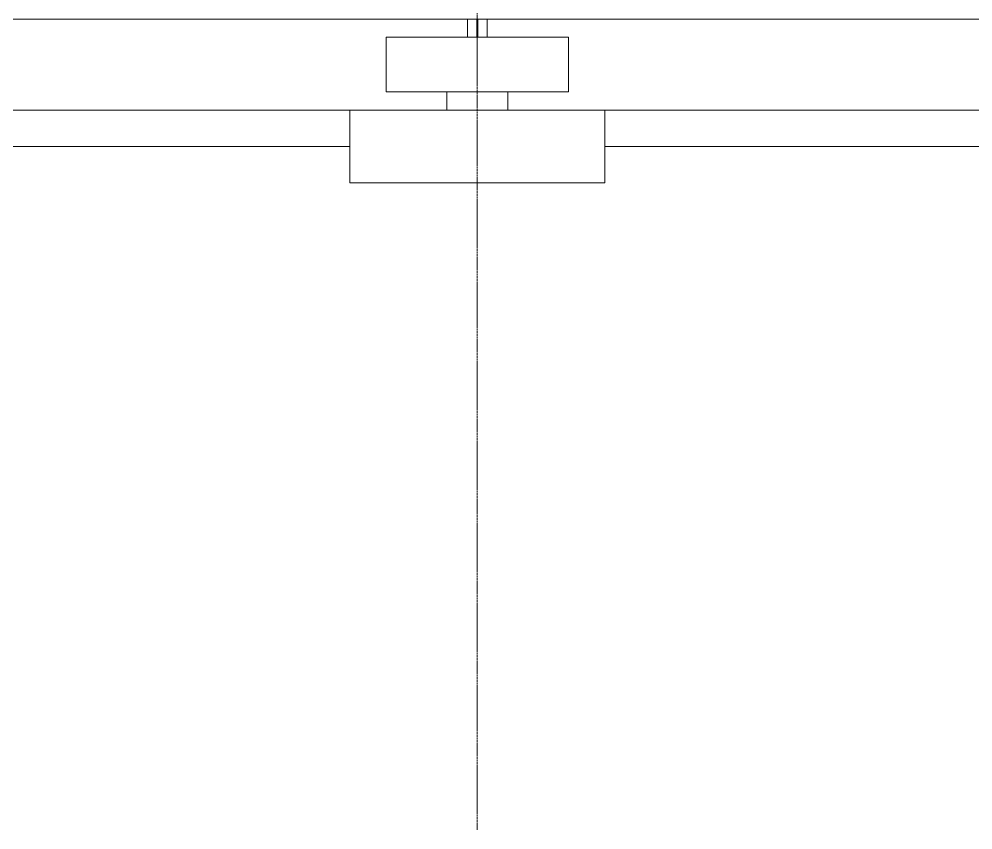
# Model space of a CAD drawing. Header units: inches. Extents: x 21386 to 98862, y -290 to 853.
# Drawn here: x 32191.2 to 32505.4, y -273.2 to -6 of the extents above; entities that cross this region are included whole.
import ezdxf

# ---------------------------------------------------------------- set-up
doc = ezdxf.new("R2010")
doc.units = ezdxf.units.IN
doc.header["$MEASUREMENT"] = 0
doc.linetypes.add('Grid Line 1_2_', pattern=[0.875, 0.5, -0.125, 0.125, -0.125])
doc.linetypes.add('Hidden 1_8_', pattern=[0.1875, 0.125, -0.0625])
for name, color, linetype, lineweight in [('A-FLOR', 192, 'Continuous', 13), ('S-COLS', 52, 'Continuous', 13), ('S-FNDN', 32, 'Continuous', 13), ('S-GRID', 1, 'Continuous', 9)]:
    doc.layers.add(name, color=color, linetype=linetype, lineweight=lineweight)

# ---------------------------------------------------------------- blocks, each defined once
blk = doc.blocks.new('Struct_Xcel_Sports Complex_rvt-3-Building Section - North_South looking East _ Fitness Center')
at = {"layer": 'A-FLOR', "color": 7}
blk.add_line((21132.3, -6), (22790.8, -6), dxfattribs=at)
at = {"layer": 'S-FNDN', "color": 8, "lineweight": 9}
for p, q in [((21596.3, -12), (21656.3, -12)), ((21596.3, -30), (21596.3, -12)), ((21656.3, -30), (21656.3, -12)), ((21656.3, -30), (21596.3, -30)), ((21616.3, -30), (21616.3, -36)), ((21636.3, -36), (21636.3, -30)), ((21427.05, -36), (21584.3, -36)), ((21584.3, -36), (21668.3, -36)), ((21584.3, -60), (21584.3, -36)), ((21668.3, -36), (21825.55, -36)), ((21668.3, -60), (21668.3, -36)), ((21584.3, -48), (21427.05, -48)), ((21825.55, -48), (21668.3, -48)), ((21668.3, -60), (21584.3, -60))]:
    blk.add_line(p, q, dxfattribs=at)
blk = doc.blocks.new('W-Wide Flange-Column - W12X26-1588815-Building Section - North_South looking East _ Fitness Center')
at = {"layer": 'S-COLS', "color": 8, "linetype": 'Hidden 1_8_', "lineweight": 9}
for p, q in [((21626.15, 37.12), (21626.15, 325.99)), ((21626.46, 325.99), (21626.46, 37.12)), ((21626.15, 32.5), (21626.15, 34.88)), ((21626.46, 34.88), (21626.46, 32.5)), ((21626.15, 28.5), (21626.15, 31.5)), ((21626.46, 31.5), (21626.46, 28.5)), ((21626.15, 0), (21626.15, 4)), ((21626.46, 4), (21626.46, 0)), ((21626.15, -12), (21626.15, -6)), ((21626.46, -6), (21626.46, -12))]:
    blk.add_line(p, q, dxfattribs=at)

msp = doc.modelspace()

# ---------------------------------------------------------------- linework, layer by layer
at = {"layer": 'S-COLS', "color": 8, "lineweight": 9}
for p, q in [((32338.87, -6), (32338.87, -12)), ((32345.36, -6), (32345.36, -12))]:
    msp.add_line(p, q, dxfattribs=at)
at = {"layer": 'S-GRID', "linetype": 'Grid Line 1_2_'}
msp.add_line((32342.11, -273.16), (32342.11, 738.66), dxfattribs=at)
msp.add_line((32342.11, -273.16), (32342.11, 738.66), dxfattribs=at)

# ---------------------------------------------------------------- block references
at = {"color": 170, "lineweight": 5}
msp.add_blockref('Struct_Xcel_Sports Complex_rvt-3-Building Section - North_South looking East _ Fitness Center', (10715.81, 0), dxfattribs=at)
at = {"layer": 'S-COLS', "color": 8, "linetype": 'Hidden 1_8_', "lineweight": 9}
msp.add_blockref('W-Wide Flange-Column - W12X26-1588815-Building Section - North_South looking East _ Fitness Center', (10715.81, 0), dxfattribs=at)

doc.saveas('drawing.dxf')
